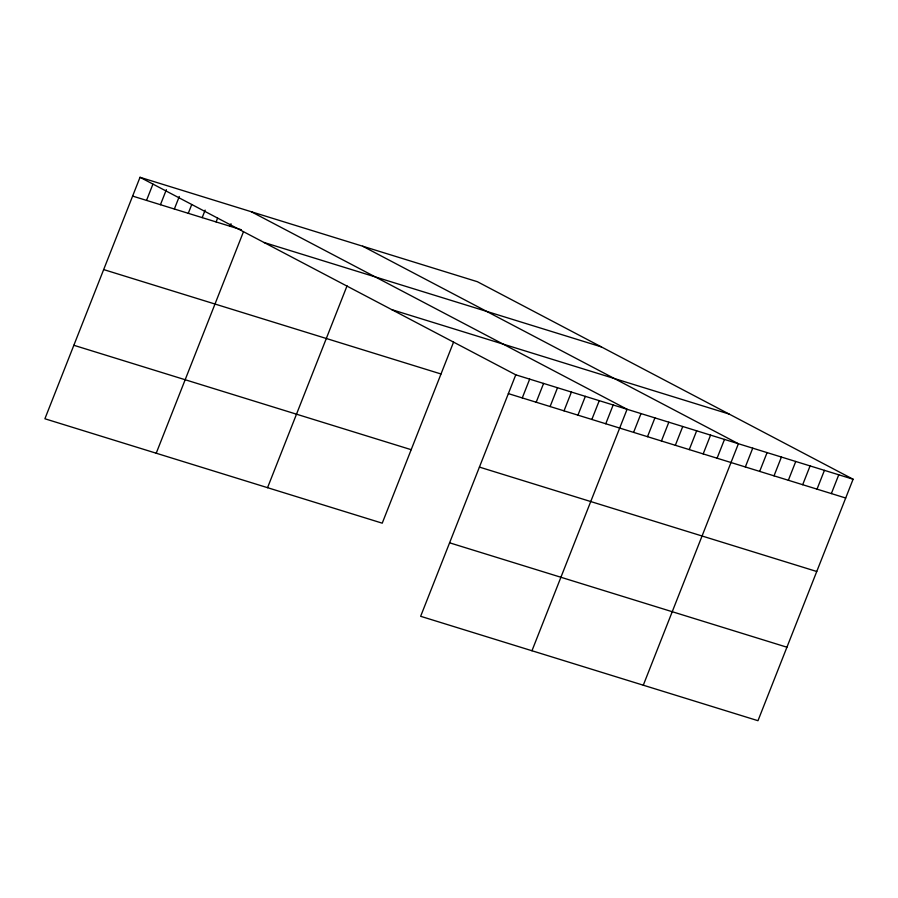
<?xml version="1.0" encoding="UTF-8"?>
<svg xmlns="http://www.w3.org/2000/svg" width="898" height="898" viewBox="0 0 898 898"><rect width="100%" height="100%" fill="white"/><g stroke="black" fill="none" stroke-linecap="round" stroke-linejoin="round"><path stroke-width="1.35" d="M140.021 177.299L515.766 374.825L420.646 616.297L757.979 720.701L853.1 479.229L477.354 281.703L140.021 177.299L44.9 418.771L382.234 523.175L453.557 342.138M146.531 200.4L152.941 184.112M160.45 204.699L166.366 189.669M174.358 209.01L179.297 196.482M188.277 213.32L191.734 204.553M202.196 217.619L205.148 210.11M216.104 221.929L217.585 218.169M230.023 226.24L231.011 223.737M156.218 453.221L243.459 231.774M267.548 487.681L347.055 285.822M522.277 397.915L529.674 379.136M536.196 402.225L543.593 383.435M550.104 406.536L557.512 387.745M564.023 410.835L571.42 392.056M577.942 415.145L585.339 396.355M591.849 419.456L599.258 400.665M605.768 423.755L613.166 404.976M531.964 650.747L627.085 409.275L251.339 211.76M633.595 432.376L641.004 413.585M647.514 436.675L654.911 417.896M661.433 440.985L668.83 422.195M675.341 445.296L682.749 426.505M689.26 449.595L696.657 430.816M703.179 453.905L710.576 435.115M717.087 458.216L724.484 439.425M643.294 685.196L738.403 443.735L362.657 246.209M745.34 466.96L752.737 448.169M759.674 471.394L767.083 452.603M774.02 475.828L781.417 457.048M788.354 480.273L795.751 461.482M802.689 484.707L810.086 465.916M817.023 489.141L824.431 470.35M831.357 493.586L838.766 474.795M132.612 196.09L241.405 229.765M264.012 242.482L601.346 346.886M391.764 309.642L729.109 414.045M515.766 374.825L853.1 479.229M508.358 393.616L845.703 498.02M103.674 269.58L441.008 373.983M479.42 467.095L816.753 571.498M73.849 345.281L411.183 449.685M449.595 542.807L786.929 647.211"/></g></svg>
